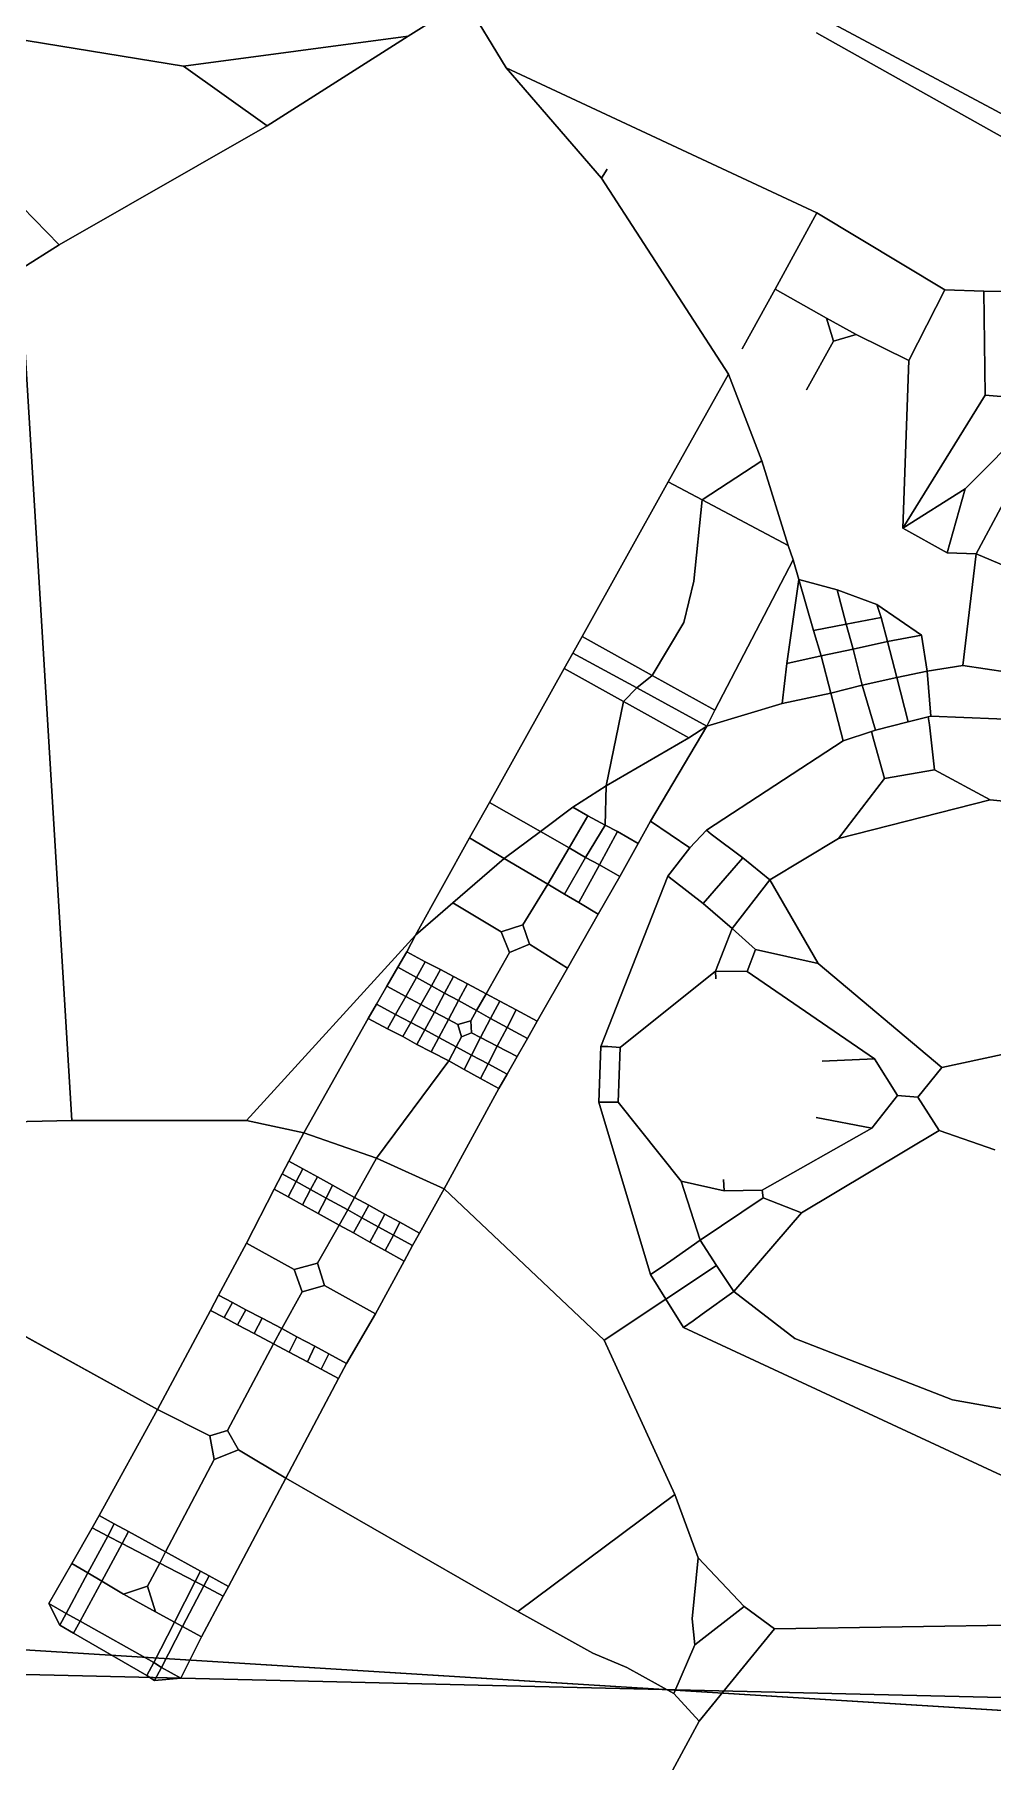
# Model space of a CAD drawing. Header units: metres. Extents: x 327752 to 330295, y 2791490 to 2794271.
# Drawn here: x 328526.1 to 328751.7, y 2791825.1 to 2792231.7 of the extents above; entities that cross this region are included whole.
import ezdxf

# ---------------------------------------------------------------- set-up
doc = ezdxf.new("R2010")
doc.units = ezdxf.units.M

msp = doc.modelspace()

# ---------------------------------------------------------------- linework, layer by layer
for p, q in [((328383.76, 2792253.29), (328561.23, 2792224.2)), ((328561.23, 2792224.2), (328383.76, 2792253.29)), ((328614.08, 2792231.27), (328627.57, 2792239.68)), ((328627.57, 2792239.68), (328614.08, 2792231.27)), ((328627.57, 2792239.68), (328637.2, 2792223.83)), ((328637.2, 2792223.83), (328627.57, 2792239.68)), ((328712.06, 2792235.37), (328817.62, 2792178.95)), ((328817.62, 2792178.95), (328712.06, 2792235.37)), ((328614.08, 2792231.27), (328561.23, 2792224.2)), ((328561.23, 2792224.2), (328614.08, 2792231.27)), ((328580.89, 2792210.19), (328614.08, 2792231.27)), ((328580.89, 2792210.19), (328614.08, 2792231.27)), ((328614.08, 2792231.27), (328580.89, 2792210.19)), ((328614.08, 2792231.27), (328580.89, 2792210.19)), ((328710.3, 2792232.1), (328813.86, 2792173.88)), ((328813.86, 2792173.88), (328710.3, 2792232.1)), ((328580.89, 2792210.19), (328561.23, 2792224.2)), ((328561.23, 2792224.2), (328580.89, 2792210.19)), ((328637.2, 2792223.83), (328659.65, 2792197.86)), ((328637.2, 2792223.83), (328710.38, 2792189.68)), ((328659.65, 2792197.86), (328637.2, 2792223.83)), ((328710.38, 2792189.68), (328637.2, 2792223.83)), ((328531.91, 2792182.14), (328503.78, 2792211.01)), ((328503.78, 2792211.01), (328531.91, 2792182.14)), ((328580.89, 2792210.19), (328531.91, 2792182.14)), ((328531.91, 2792182.14), (328580.89, 2792210.19)), ((328659.65, 2792197.86), (328660.97, 2792199.97)), ((328660.97, 2792199.97), (328659.65, 2792197.86)), ((328659.65, 2792197.86), (328689.58, 2792151.74)), ((328689.58, 2792151.74), (328659.65, 2792197.86)), ((328660.97, 2792199.97), (328660.97, 2792199.97)), ((328660.97, 2792199.97), (328660.97, 2792199.97)), ((328710.38, 2792189.68), (328700.53, 2792171.74)), ((328700.53, 2792171.74), (328710.38, 2792189.68)), ((328710.38, 2792189.68), (328740.5, 2792171.59)), ((328740.5, 2792171.59), (328710.38, 2792189.68)), ((328531.91, 2792182.14), (328522.73, 2792176.37)), ((328522.73, 2792176.37), (328531.91, 2792182.14)), ((328522.73, 2792176.37), (328534.89, 2791976.01)), ((328534.89, 2791976.01), (328522.73, 2792176.37)), ((328700.53, 2792171.74), (328692.82, 2792157.65)), ((328692.82, 2792157.65), (328700.53, 2792171.74)), ((328700.53, 2792171.74), (328712.66, 2792164.89)), ((328712.66, 2792164.89), (328700.53, 2792171.74)), ((328740.5, 2792171.59), (328732.03, 2792154.91)), ((328732.03, 2792154.91), (328740.5, 2792171.59)), ((328740.5, 2792171.59), (328749.71, 2792171.23)), ((328749.71, 2792171.23), (328740.5, 2792171.59)), ((328749.71, 2792171.23), (328755.8, 2792171.19)), ((328749.71, 2792171.23), (328750.05, 2792146.81)), ((328750.05, 2792146.81), (328749.71, 2792171.23)), ((328755.8, 2792171.19), (328749.71, 2792171.23)), ((328719.63, 2792161.02), (328712.66, 2792164.89)), ((328712.66, 2792164.89), (328714.32, 2792159.5)), ((328712.66, 2792164.89), (328719.63, 2792161.02)), ((328714.32, 2792159.5), (328712.66, 2792164.89)), ((328714.32, 2792159.5), (328707.97, 2792148.03)), ((328707.97, 2792148.03), (328714.32, 2792159.5)), ((328719.63, 2792161.02), (328714.32, 2792159.5)), ((328714.32, 2792159.5), (328719.63, 2792161.02)), ((328732.03, 2792154.91), (328719.63, 2792161.02)), ((328719.63, 2792161.02), (328732.03, 2792154.91)), ((328732.03, 2792154.91), (328730.66, 2792115.46)), ((328730.66, 2792115.46), (328732.03, 2792154.91)), ((328689.58, 2792151.74), (328675.39, 2792126.36)), ((328675.39, 2792126.36), (328689.58, 2792151.74)), ((328689.58, 2792151.74), (328697.39, 2792131.33)), ((328697.39, 2792131.33), (328689.58, 2792151.74)), ((328730.66, 2792115.46), (328750.05, 2792146.81)), ((328750.05, 2792146.81), (328730.66, 2792115.46)), ((328750.05, 2792146.81), (328759.48, 2792146.01)), ((328759.48, 2792146.01), (328750.05, 2792146.81)), ((328745.3, 2792124.69), (328763.92, 2792143.48)), ((328763.92, 2792143.48), (328745.3, 2792124.69)), ((328697.39, 2792131.33), (328683.35, 2792122.1)), ((328683.35, 2792122.1), (328697.39, 2792131.33)), ((328697.39, 2792131.33), (328703.66, 2792111.4)), ((328703.66, 2792111.4), (328697.39, 2792131.33)), ((328747.87, 2792109.38), (328759.51, 2792131.08)), ((328759.51, 2792131.08), (328747.87, 2792109.38)), ((328675.39, 2792126.36), (328655.07, 2792089.96)), ((328655.07, 2792089.96), (328675.39, 2792126.36)), ((328675.39, 2792126.36), (328683.35, 2792122.1)), ((328683.35, 2792122.1), (328675.39, 2792126.36)), ((328730.66, 2792115.46), (328745.3, 2792124.69)), ((328745.3, 2792124.69), (328730.66, 2792115.46)), ((328741.1, 2792109.63), (328745.3, 2792124.69)), ((328745.3, 2792124.69), (328741.1, 2792109.63)), ((328683.35, 2792122.1), (328681.4, 2792102.95)), ((328681.4, 2792102.95), (328683.35, 2792122.1)), ((328703.66, 2792111.4), (328683.35, 2792122.1)), ((328683.35, 2792122.1), (328703.66, 2792111.4)), ((328741.1, 2792109.63), (328730.66, 2792115.46)), ((328730.66, 2792115.46), (328741.1, 2792109.63)), ((328704.78, 2792108.03), (328703.66, 2792111.4)), ((328703.66, 2792111.4), (328704.78, 2792108.03)), ((328747.87, 2792109.38), (328741.1, 2792109.63)), ((328741.1, 2792109.63), (328747.87, 2792109.38)), ((328744.8, 2792083.12), (328747.87, 2792109.38)), ((328747.87, 2792109.38), (328744.8, 2792083.12)), ((328747.87, 2792109.38), (328844.32, 2792068.73)), ((328844.32, 2792068.73), (328747.87, 2792109.38)), ((328686.35, 2792072.6), (328704.78, 2792108.03)), ((328704.78, 2792108.03), (328686.35, 2792072.6)), ((328706.16, 2792103.35), (328704.78, 2792108.03)), ((328704.78, 2792108.03), (328706.16, 2792103.35)), ((328681.4, 2792102.95), (328679.07, 2792093.27)), ((328681.4, 2792102.95), (328679.07, 2792093.27)), ((328679.07, 2792093.27), (328681.4, 2792102.95)), ((328679.07, 2792093.27), (328681.4, 2792102.95)), ((328706.16, 2792103.35), (328703.32, 2792083.62)), ((328703.32, 2792083.62), (328706.16, 2792103.35)), ((328706.16, 2792103.35), (328709.63, 2792091.4)), ((328706.16, 2792103.35), (328715.16, 2792100.92)), ((328709.63, 2792091.4), (328706.16, 2792103.35)), ((328715.16, 2792100.92), (328706.16, 2792103.35)), ((328715.16, 2792100.92), (328717.29, 2792092.85)), ((328715.16, 2792100.92), (328724.53, 2792097.46)), ((328724.53, 2792097.46), (328715.16, 2792100.92)), ((328717.29, 2792092.85), (328715.16, 2792100.92)), ((328725.55, 2792094.43), (328724.53, 2792097.46)), ((328724.53, 2792097.46), (328725.55, 2792094.43)), ((328724.53, 2792097.46), (328735.02, 2792090.29)), ((328735.02, 2792090.29), (328724.53, 2792097.46)), ((328679.07, 2792093.27), (328671.62, 2792080.78)), ((328671.62, 2792080.78), (328679.07, 2792093.27)), ((328709.63, 2792091.4), (328717.29, 2792092.85)), ((328717.29, 2792092.85), (328709.63, 2792091.4)), ((328725.55, 2792094.43), (328717.29, 2792092.85)), ((328717.29, 2792092.85), (328725.55, 2792094.43)), ((328717.29, 2792092.85), (328718.92, 2792087)), ((328718.92, 2792087), (328717.29, 2792092.85)), ((328727.02, 2792088.75), (328725.55, 2792094.43)), ((328725.55, 2792094.43), (328727.02, 2792088.75)), ((328652.89, 2792086.05), (328655.07, 2792089.96)), ((328655.07, 2792089.96), (328652.89, 2792086.05)), ((328671.62, 2792080.78), (328655.07, 2792089.96)), ((328655.07, 2792089.96), (328671.62, 2792080.78)), ((328709.63, 2792091.4), (328711.39, 2792085.37)), ((328711.39, 2792085.37), (328709.63, 2792091.4)), ((328727.02, 2792088.75), (328718.92, 2792087)), ((328718.92, 2792087), (328727.02, 2792088.75)), ((328727.02, 2792088.75), (328735.02, 2792090.29)), ((328735.02, 2792090.29), (328727.02, 2792088.75)), ((328729.21, 2792080.29), (328727.02, 2792088.75)), ((328727.02, 2792088.75), (328729.21, 2792080.29)), ((328736.4, 2792081.8), (328735.02, 2792090.29)), ((328735.02, 2792090.29), (328736.4, 2792081.8)), ((328650.88, 2792082.45), (328652.89, 2792086.05)), ((328652.89, 2792086.05), (328650.88, 2792082.45)), ((328667.95, 2792077.84), (328652.89, 2792086.05)), ((328652.89, 2792086.05), (328667.95, 2792077.84)), ((328703.32, 2792083.62), (328711.39, 2792085.37)), ((328711.39, 2792085.37), (328703.32, 2792083.62)), ((328711.39, 2792085.37), (328718.92, 2792087)), ((328718.92, 2792087), (328711.39, 2792085.37)), ((328713.66, 2792076.63), (328711.39, 2792085.37)), ((328711.39, 2792085.37), (328713.66, 2792076.63)), ((328721.08, 2792078.48), (328718.92, 2792087)), ((328718.92, 2792087), (328721.08, 2792078.48)), ((328633.25, 2792050.9), (328650.88, 2792082.45)), ((328650.88, 2792082.45), (328633.25, 2792050.9)), ((328650.88, 2792082.45), (328664.82, 2792074.66)), ((328664.82, 2792074.66), (328650.88, 2792082.45)), ((328667.95, 2792077.84), (328671.62, 2792080.78)), ((328671.62, 2792080.78), (328667.95, 2792077.84)), ((328686.35, 2792072.6), (328671.62, 2792080.78)), ((328671.62, 2792080.78), (328686.35, 2792072.6)), ((328702.18, 2792074.14), (328703.32, 2792083.62)), ((328703.32, 2792083.62), (328702.18, 2792074.14)), ((328729.21, 2792080.29), (328721.08, 2792078.48)), ((328721.08, 2792078.48), (328729.21, 2792080.29)), ((328736.4, 2792081.8), (328729.21, 2792080.29)), ((328729.21, 2792080.29), (328736.4, 2792081.8)), ((328729.21, 2792080.29), (328731.91, 2792069.88)), ((328731.91, 2792069.88), (328729.21, 2792080.29)), ((328744.8, 2792083.12), (328736.4, 2792081.8)), ((328736.4, 2792081.8), (328744.8, 2792083.12)), ((328736.4, 2792081.8), (328737.26, 2792071.22)), ((328737.26, 2792071.22), (328736.4, 2792081.8)), ((328744.8, 2792083.12), (328793.47, 2792075.83)), ((328793.47, 2792075.83), (328744.8, 2792083.12)), ((328667.95, 2792077.84), (328664.82, 2792074.66)), ((328664.82, 2792074.66), (328667.95, 2792077.84)), ((328684.43, 2792068.87), (328667.95, 2792077.84)), ((328667.95, 2792077.84), (328684.43, 2792068.87)), ((328702.18, 2792074.14), (328713.66, 2792076.63)), ((328713.66, 2792076.63), (328702.18, 2792074.14)), ((328721.08, 2792078.48), (328713.66, 2792076.63)), ((328713.66, 2792076.63), (328721.08, 2792078.48)), ((328713.66, 2792076.63), (328716.57, 2792065.4)), ((328716.57, 2792065.4), (328713.66, 2792076.63)), ((328721.08, 2792078.48), (328724.17, 2792067.93)), ((328724.17, 2792067.93), (328721.08, 2792078.48)), ((328660.79, 2792054.77), (328664.82, 2792074.66)), ((328664.82, 2792074.66), (328660.79, 2792054.77)), ((328680.21, 2792066.06), (328664.82, 2792074.66)), ((328664.82, 2792074.66), (328680.21, 2792066.06)), ((328684.43, 2792068.87), (328702.18, 2792074.14)), ((328702.18, 2792074.14), (328684.43, 2792068.87)), ((328684.43, 2792068.87), (328686.35, 2792072.6)), ((328686.35, 2792072.6), (328684.43, 2792068.87)), ((328684.43, 2792068.87), (328671.17, 2792046.46)), ((328671.17, 2792046.46), (328684.43, 2792068.87)), ((328684.43, 2792068.87), (328680.21, 2792066.06)), ((328680.21, 2792066.06), (328684.43, 2792068.87)), ((328716.57, 2792065.4), (328723.25, 2792067.62)), ((328723.25, 2792067.62), (328716.57, 2792065.4)), ((328724.17, 2792067.93), (328723.25, 2792067.62)), ((328723.25, 2792067.62), (328724.17, 2792067.93)), ((328723.25, 2792067.62), (328723.72, 2792065.78)), ((328723.72, 2792065.78), (328723.25, 2792067.62)), ((328731.91, 2792069.88), (328724.17, 2792067.93)), ((328724.17, 2792067.93), (328731.91, 2792069.88)), ((328731.91, 2792069.88), (328736.6, 2792071.05)), ((328736.6, 2792071.05), (328731.91, 2792069.88)), ((328736.6, 2792071.05), (328737.26, 2792071.22)), ((328737.26, 2792071.22), (328736.6, 2792071.05)), ((328736.6, 2792071.05), (328736.9, 2792069.18)), ((328736.9, 2792069.18), (328736.6, 2792071.05)), ((328738.06, 2792058.52), (328736.9, 2792069.18)), ((328738.06, 2792058.52), (328736.9, 2792069.18)), ((328736.9, 2792069.18), (328738.06, 2792058.52)), ((328736.9, 2792069.18), (328738.06, 2792058.52)), ((328779.99, 2792069.39), (328737.26, 2792071.22)), ((328737.26, 2792071.22), (328779.99, 2792069.39)), ((328660.79, 2792054.77), (328680.21, 2792066.06)), ((328680.21, 2792066.06), (328660.79, 2792054.77)), ((328684.42, 2792044.34), (328716.57, 2792065.4)), ((328716.57, 2792065.4), (328684.42, 2792044.34)), ((328726.31, 2792056.49), (328723.72, 2792065.78)), ((328726.31, 2792056.49), (328723.72, 2792065.78)), ((328723.72, 2792065.78), (328726.31, 2792056.49)), ((328723.72, 2792065.78), (328726.31, 2792056.49)), ((328715.49, 2792042.37), (328726.31, 2792056.49)), ((328726.31, 2792056.49), (328715.49, 2792042.37)), ((328726.31, 2792056.49), (328738.06, 2792058.52)), ((328738.06, 2792058.52), (328726.31, 2792056.49)), ((328751.21, 2792051.52), (328738.06, 2792058.52)), ((328738.06, 2792058.52), (328751.21, 2792051.52)), ((328652.94, 2792049.74), (328660.79, 2792054.77)), ((328660.79, 2792054.77), (328652.94, 2792049.74)), ((328660.79, 2792054.77), (328660.54, 2792045.54)), ((328660.54, 2792045.54), (328660.79, 2792054.77)), ((328715.49, 2792042.37), (328751.21, 2792051.52)), ((328751.21, 2792051.52), (328715.49, 2792042.37)), ((328751.21, 2792051.52), (328770.76, 2792049.42)), ((328770.76, 2792049.42), (328751.21, 2792051.52)), ((328628.56, 2792042.52), (328633.25, 2792050.9)), ((328633.25, 2792050.9), (328628.56, 2792042.52)), ((328645.26, 2792044.06), (328633.25, 2792050.9)), ((328633.25, 2792050.9), (328645.26, 2792044.06)), ((328652.94, 2792049.74), (328645.26, 2792044.06)), ((328645.26, 2792044.06), (328652.94, 2792049.74)), ((328656.47, 2792047.73), (328652.03, 2792040.16)), ((328652.03, 2792040.16), (328656.47, 2792047.73)), ((328652.94, 2792049.74), (328656.47, 2792047.73)), ((328656.47, 2792047.73), (328652.94, 2792049.74)), ((328656.47, 2792047.73), (328660.54, 2792045.54)), ((328660.54, 2792045.54), (328656.47, 2792047.73)), ((328645.26, 2792044.06), (328636.74, 2792037.67)), ((328636.74, 2792037.67), (328645.26, 2792044.06)), ((328645.26, 2792044.06), (328652.03, 2792040.16)), ((328652.03, 2792040.16), (328645.26, 2792044.06)), ((328655.89, 2792037.93), (328660.54, 2792045.54)), ((328660.54, 2792045.54), (328655.89, 2792037.93)), ((328659.15, 2792036.18), (328663.44, 2792044)), ((328663.44, 2792044), (328659.15, 2792036.18)), ((328660.54, 2792045.54), (328663.44, 2792044)), ((328663.44, 2792044), (328660.54, 2792045.54)), ((328668.32, 2792041.24), (328663.44, 2792044)), ((328663.44, 2792044), (328668.32, 2792041.24)), ((328671.17, 2792046.46), (328668.32, 2792041.24)), ((328668.32, 2792041.24), (328671.17, 2792046.46)), ((328671.17, 2792046.46), (328680.46, 2792040.21)), ((328680.46, 2792040.21), (328671.17, 2792046.46)), ((328680.46, 2792040.21), (328684.42, 2792044.34)), ((328684.42, 2792044.34), (328680.46, 2792040.21)), ((328684.42, 2792044.34), (328685.51, 2792043.44)), ((328685.51, 2792043.44), (328684.42, 2792044.34)), ((328692.91, 2792037.8), (328685.51, 2792043.44)), ((328692.91, 2792037.8), (328685.51, 2792043.44)), ((328685.51, 2792043.44), (328692.91, 2792037.8)), ((328685.51, 2792043.44), (328692.91, 2792037.8)), ((328615.82, 2792019.6), (328628.56, 2792042.52)), ((328628.56, 2792042.52), (328615.82, 2792019.6)), ((328636.74, 2792037.67), (328628.56, 2792042.52)), ((328628.56, 2792042.52), (328636.74, 2792037.67)), ((328647.03, 2792031.62), (328652.03, 2792040.16)), ((328652.03, 2792040.16), (328647.03, 2792031.62)), ((328652.03, 2792040.16), (328655.89, 2792037.93)), ((328655.89, 2792037.93), (328652.03, 2792040.16)), ((328663.95, 2792033.45), (328668.32, 2792041.24)), ((328668.32, 2792041.24), (328663.95, 2792033.45)), ((328680.46, 2792040.21), (328675.31, 2792033.51)), ((328675.31, 2792033.51), (328680.46, 2792040.21)), ((328715.49, 2792042.37), (328699.27, 2792032.64)), ((328699.27, 2792032.64), (328715.49, 2792042.37)), ((328636.74, 2792037.67), (328624.62, 2792027.2)), ((328624.62, 2792027.2), (328636.74, 2792037.67)), ((328636.74, 2792037.67), (328647.03, 2792031.62)), ((328647.03, 2792031.62), (328636.74, 2792037.67)), ((328655.89, 2792037.93), (328650.97, 2792029.26)), ((328650.97, 2792029.26), (328655.89, 2792037.93)), ((328654.32, 2792027.34), (328659.15, 2792036.18)), ((328659.15, 2792036.18), (328654.32, 2792027.34)), ((328655.89, 2792037.93), (328659.15, 2792036.18)), ((328659.15, 2792036.18), (328655.89, 2792037.93)), ((328663.95, 2792033.45), (328659.15, 2792036.18)), ((328659.15, 2792036.18), (328663.95, 2792033.45)), ((328683.63, 2792027.05), (328692.91, 2792037.8)), ((328692.91, 2792037.8), (328683.63, 2792027.05)), ((328699.27, 2792032.64), (328692.91, 2792037.8)), ((328692.91, 2792037.8), (328699.27, 2792032.64)), ((328647.03, 2792031.62), (328641.14, 2792022.09)), ((328641.14, 2792022.09), (328647.03, 2792031.62)), ((328647.03, 2792031.62), (328650.97, 2792029.26)), ((328650.97, 2792029.26), (328647.03, 2792031.62)), ((328658.9, 2792024.57), (328663.95, 2792033.45)), ((328663.95, 2792033.45), (328658.9, 2792024.57)), ((328675.31, 2792033.51), (328659.49, 2791993.42)), ((328659.49, 2791993.42), (328675.31, 2792033.51)), ((328675.31, 2792033.51), (328676.6, 2792032.53)), ((328676.6, 2792032.53), (328675.31, 2792033.51)), ((328683.63, 2792027.05), (328676.6, 2792032.53)), ((328683.63, 2792027.05), (328676.6, 2792032.53)), ((328676.6, 2792032.53), (328683.63, 2792027.05)), ((328676.6, 2792032.53), (328683.63, 2792027.05)), ((328699.27, 2792032.64), (328690.44, 2792021.16)), ((328690.44, 2792021.16), (328699.27, 2792032.64)), ((328699.27, 2792032.64), (328710.72, 2792012.97)), ((328710.72, 2792012.97), (328699.27, 2792032.64)), ((328615.82, 2792019.6), (328624.62, 2792027.2)), ((328624.62, 2792027.2), (328615.82, 2792019.6)), ((328636, 2792020.44), (328624.62, 2792027.2)), ((328624.62, 2792027.2), (328636, 2792020.44)), ((328654.32, 2792027.34), (328650.97, 2792029.26)), ((328650.97, 2792029.26), (328654.32, 2792027.34)), ((328658.9, 2792024.57), (328654.32, 2792027.34)), ((328654.32, 2792027.34), (328658.9, 2792024.57)), ((328690.44, 2792021.16), (328683.63, 2792027.05)), ((328683.63, 2792027.05), (328690.44, 2792021.16)), ((328651.65, 2792011.84), (328658.9, 2792024.57)), ((328658.9, 2792024.57), (328651.65, 2792011.84)), ((328576.03, 2791975.99), (328615.82, 2792019.6)), ((328615.82, 2792019.6), (328576.03, 2791975.99)), ((328615.82, 2792019.6), (328613.81, 2792015.67)), ((328613.81, 2792015.67), (328615.82, 2792019.6)), ((328636, 2792020.44), (328641.14, 2792022.09)), ((328641.14, 2792022.09), (328636, 2792020.44)), ((328637.98, 2792015.51), (328636, 2792020.44)), ((328636, 2792020.44), (328637.98, 2792015.51)), ((328642.72, 2792017.48), (328641.14, 2792022.09)), ((328641.14, 2792022.09), (328642.72, 2792017.48)), ((328690.44, 2792021.16), (328686.52, 2792011.17)), ((328686.52, 2792011.17), (328690.44, 2792021.16)), ((328690.44, 2792021.16), (328695.95, 2792016.23)), ((328695.95, 2792016.23), (328690.44, 2792021.16)), ((328613.81, 2792015.67), (328611.67, 2792012.08)), ((328611.67, 2792012.08), (328613.81, 2792015.67)), ((328613.81, 2792015.67), (328618.12, 2792013.37)), ((328618.12, 2792013.37), (328613.81, 2792015.67)), ((328632.48, 2792005.82), (328637.98, 2792015.51)), ((328637.98, 2792015.51), (328632.48, 2792005.82)), ((328637.98, 2792015.51), (328642.72, 2792017.48)), ((328642.72, 2792017.48), (328637.98, 2792015.51)), ((328651.65, 2792011.84), (328642.72, 2792017.48)), ((328642.72, 2792017.48), (328651.65, 2792011.84)), ((328695.95, 2792016.23), (328693.96, 2792011.11)), ((328693.96, 2792011.11), (328695.95, 2792016.23)), ((328695.95, 2792016.23), (328710.72, 2792012.97)), ((328710.72, 2792012.97), (328695.95, 2792016.23)), ((328611.67, 2792012.08), (328609.09, 2792007.63)), ((328609.09, 2792007.63), (328611.67, 2792012.08)), ((328611.67, 2792012.08), (328616.04, 2792009.66)), ((328616.04, 2792009.66), (328611.67, 2792012.08)), ((328618.12, 2792013.37), (328616.04, 2792009.66)), ((328616.04, 2792009.66), (328618.12, 2792013.37)), ((328618.12, 2792013.37), (328621.73, 2792011.51)), ((328621.73, 2792011.51), (328618.12, 2792013.37)), ((328619.59, 2792007.71), (328621.73, 2792011.51)), ((328621.73, 2792011.51), (328619.59, 2792007.71)), ((328624.79, 2792009.9), (328621.73, 2792011.51)), ((328621.73, 2792011.51), (328624.79, 2792009.9)), ((328644.52, 2791999.34), (328651.65, 2792011.84)), ((328651.65, 2792011.84), (328644.52, 2791999.34)), ((328686.52, 2792011.17), (328664.08, 2791993.2)), ((328664.08, 2791993.2), (328686.52, 2792011.17)), ((328686.52, 2792011.17), (328686.59, 2792009.35)), ((328686.52, 2792011.17), (328693.96, 2792011.11)), ((328693.96, 2792011.11), (328686.52, 2792011.17)), ((328686.59, 2792009.35), (328686.52, 2792011.17)), ((328723.95, 2791990.53), (328693.96, 2792011.11)), ((328693.96, 2792011.11), (328723.95, 2791990.53)), ((328710.72, 2792012.97), (328739.85, 2791988.43)), ((328739.85, 2791988.43), (328710.72, 2792012.97)), ((328606.64, 2792003.4), (328609.09, 2792007.63)), ((328609.09, 2792007.63), (328606.64, 2792003.4)), ((328609.09, 2792007.63), (328613.55, 2792005.21)), ((328613.55, 2792005.21), (328609.09, 2792007.63)), ((328613.55, 2792005.21), (328616.04, 2792009.66)), ((328616.04, 2792009.66), (328613.55, 2792005.21)), ((328616.04, 2792009.66), (328619.59, 2792007.71)), ((328619.59, 2792007.71), (328616.04, 2792009.66)), ((328619.59, 2792007.71), (328617.1, 2792003.27)), ((328617.1, 2792003.27), (328619.59, 2792007.71)), ((328622.68, 2792006), (328619.59, 2792007.71)), ((328619.59, 2792007.71), (328622.68, 2792006)), ((328622.68, 2792006), (328624.79, 2792009.9)), ((328624.79, 2792009.9), (328622.68, 2792006)), ((328628.06, 2792008.18), (328624.79, 2792009.9)), ((328624.79, 2792009.9), (328628.06, 2792008.18)), ((328628.06, 2792008.18), (328625.96, 2792004.21)), ((328625.96, 2792004.21), (328628.06, 2792008.18)), ((328632.48, 2792005.82), (328628.06, 2792008.18)), ((328628.06, 2792008.18), (328632.48, 2792005.82)), ((328604.68, 2792000.02), (328606.64, 2792003.4)), ((328606.64, 2792003.4), (328604.68, 2792000.02)), ((328606.64, 2792003.4), (328611.16, 2792000.97)), ((328611.16, 2792000.97), (328606.64, 2792003.4)), ((328613.55, 2792005.21), (328611.16, 2792000.97)), ((328611.16, 2792000.97), (328613.55, 2792005.21)), ((328613.55, 2792005.21), (328617.1, 2792003.27)), ((328617.1, 2792003.27), (328613.55, 2792005.21)), ((328614.74, 2791999.06), (328617.1, 2792003.27)), ((328617.1, 2792003.27), (328614.74, 2791999.06)), ((328620.28, 2792001.53), (328617.1, 2792003.27)), ((328617.1, 2792003.27), (328620.28, 2792001.53)), ((328620.28, 2792001.53), (328622.68, 2792006)), ((328622.68, 2792006), (328620.28, 2792001.53)), ((328625.96, 2792004.21), (328622.68, 2792006)), ((328622.68, 2792006), (328625.96, 2792004.21)), ((328623.59, 2791999.74), (328625.96, 2792004.21)), ((328625.96, 2792004.21), (328623.59, 2791999.74)), ((328630.22, 2792001.85), (328625.96, 2792004.21)), ((328625.96, 2792004.21), (328630.22, 2792001.85)), ((328632.48, 2792005.82), (328630.22, 2792001.85)), ((328630.22, 2792001.85), (328632.48, 2792005.82)), ((328632.48, 2792005.82), (328635.68, 2792004.12)), ((328635.68, 2792004.12), (328632.48, 2792005.82)), ((328635.68, 2792004.12), (328633.54, 2792000.02)), ((328633.54, 2792000.02), (328635.68, 2792004.12)), ((328635.68, 2792004.12), (328639.57, 2792002.02)), ((328639.57, 2792002.02), (328635.68, 2792004.12)), ((328589.52, 2791973.05), (328604.68, 2792000.02)), ((328604.68, 2792000.02), (328589.52, 2791973.05)), ((328604.68, 2792000.02), (328609.25, 2791997.55)), ((328609.25, 2791997.55), (328604.68, 2792000.02)), ((328609.25, 2791997.55), (328611.16, 2792000.97)), ((328611.16, 2792000.97), (328609.25, 2791997.55)), ((328611.16, 2792000.97), (328614.74, 2791999.06)), ((328614.74, 2791999.06), (328611.16, 2792000.97)), ((328614.74, 2791999.06), (328612.86, 2791995.73)), ((328612.86, 2791995.73), (328614.74, 2791999.06)), ((328618.01, 2791997.32), (328614.74, 2791999.06)), ((328614.74, 2791999.06), (328618.01, 2791997.32)), ((328618.01, 2791997.32), (328620.28, 2792001.53)), ((328620.28, 2792001.53), (328618.01, 2791997.32)), ((328623.59, 2791999.74), (328620.28, 2792001.53)), ((328620.28, 2792001.53), (328623.59, 2791999.74)), ((328623.59, 2791999.74), (328621.36, 2791995.52)), ((328621.36, 2791995.52), (328623.59, 2791999.74)), ((328625.78, 2791998.59), (328623.59, 2791999.74)), ((328623.59, 2791999.74), (328625.78, 2791998.59)), ((328625.78, 2791998.59), (328628.88, 2791999.49)), ((328628.88, 2791999.49), (328625.78, 2791998.59)), ((328625.78, 2791998.59), (328626.69, 2791995.72)), ((328626.69, 2791995.72), (328625.78, 2791998.59)), ((328630.22, 2792001.85), (328628.88, 2791999.49)), ((328628.88, 2791999.49), (328630.22, 2792001.85)), ((328628.88, 2791999.49), (328629.07, 2791996.6)), ((328629.07, 2791996.6), (328628.88, 2791999.49)), ((328630.22, 2792001.85), (328633.54, 2792000.02)), ((328633.54, 2792000.02), (328630.22, 2792001.85)), ((328631.18, 2791995.5), (328633.54, 2792000.02)), ((328633.54, 2792000.02), (328631.18, 2791995.5)), ((328633.54, 2792000.02), (328637.41, 2791997.89)), ((328637.41, 2791997.89), (328633.54, 2792000.02)), ((328639.57, 2792002.02), (328637.41, 2791997.89)), ((328637.41, 2791997.89), (328639.57, 2792002.02)), ((328644.52, 2791999.34), (328639.57, 2792002.02)), ((328639.57, 2792002.02), (328644.52, 2791999.34)), ((328644.52, 2791999.34), (328642.19, 2791995.26)), ((328642.19, 2791995.26), (328644.52, 2791999.34)), ((328609.25, 2791997.55), (328612.86, 2791995.73)), ((328612.86, 2791995.73), (328609.25, 2791997.55)), ((328616.18, 2791993.92), (328612.86, 2791995.73)), ((328612.86, 2791995.73), (328616.18, 2791993.92)), ((328618.01, 2791997.32), (328616.18, 2791993.92)), ((328616.18, 2791993.92), (328618.01, 2791997.32)), ((328621.36, 2791995.52), (328618.01, 2791997.32)), ((328618.01, 2791997.32), (328621.36, 2791995.52)), ((328619.57, 2791992.13), (328621.36, 2791995.52)), ((328621.36, 2791995.52), (328619.57, 2791992.13)), ((328625.43, 2791993.35), (328621.36, 2791995.52)), ((328621.36, 2791995.52), (328625.43, 2791993.35)), ((328625.43, 2791993.35), (328626.69, 2791995.72)), ((328626.69, 2791995.72), (328625.43, 2791993.35)), ((328626.69, 2791995.72), (328629.07, 2791996.6)), ((328629.07, 2791996.6), (328626.69, 2791995.72)), ((328631.18, 2791995.5), (328629.04, 2791991.41)), ((328629.04, 2791991.41), (328631.18, 2791995.5)), ((328629.07, 2791996.6), (328631.18, 2791995.5)), ((328631.18, 2791995.5), (328629.07, 2791996.6)), ((328631.18, 2791995.5), (328635.1, 2791993.46)), ((328635.1, 2791993.46), (328631.18, 2791995.5)), ((328635.1, 2791993.46), (328637.41, 2791997.89)), ((328637.41, 2791997.89), (328635.1, 2791993.46)), ((328642.19, 2791995.26), (328637.41, 2791997.89)), ((328637.41, 2791997.89), (328642.19, 2791995.26)), ((328642.19, 2791995.26), (328639.77, 2791991.03)), ((328639.77, 2791991.03), (328642.19, 2791995.26)), ((328619.57, 2791992.13), (328616.18, 2791993.92)), ((328616.18, 2791993.92), (328619.57, 2791992.13)), ((328623.66, 2791990.01), (328619.57, 2791992.13)), ((328619.57, 2791992.13), (328623.66, 2791990.01)), ((328623.66, 2791990.01), (328625.43, 2791993.35)), ((328625.43, 2791993.35), (328623.66, 2791990.01)), ((328625.43, 2791993.35), (328629.04, 2791991.41)), ((328629.04, 2791991.41), (328625.43, 2791993.35)), ((328627.27, 2791988.03), (328629.04, 2791991.41)), ((328629.04, 2791991.41), (328627.27, 2791988.03)), ((328629.04, 2791991.41), (328632.94, 2791989.32)), ((328632.94, 2791989.32), (328629.04, 2791991.41)), ((328635.1, 2791993.46), (328632.94, 2791989.32)), ((328632.94, 2791989.32), (328635.1, 2791993.46)), ((328639.77, 2791991.03), (328635.1, 2791993.46)), ((328635.1, 2791993.46), (328639.77, 2791991.03)), ((328637.43, 2791986.92), (328639.77, 2791991.03)), ((328639.77, 2791991.03), (328637.43, 2791986.92)), ((328659.02, 2791980.32), (328659.49, 2791993.42)), ((328659.49, 2791993.42), (328659.02, 2791980.32)), ((328659.49, 2791993.42), (328661.11, 2791993.39)), ((328661.11, 2791993.39), (328659.49, 2791993.42)), ((328661.11, 2791993.39), (328664.08, 2791993.2)), ((328661.11, 2791993.39), (328664.08, 2791993.2)), ((328664.08, 2791993.2), (328661.11, 2791993.39)), ((328664.08, 2791993.2), (328661.11, 2791993.39)), ((328663.6, 2791980.34), (328664.08, 2791993.2)), ((328664.08, 2791993.2), (328663.6, 2791980.34)), ((328711.64, 2791989.92), (328723.95, 2791990.53)), ((328723.95, 2791990.53), (328711.64, 2791989.92)), ((328729.37, 2791981.84), (328723.95, 2791990.53)), ((328723.95, 2791990.53), (328729.37, 2791981.84)), ((328739.85, 2791988.43), (328754.05, 2791991.53)), ((328754.05, 2791991.53), (328739.85, 2791988.43)), ((328606.68, 2791967.15), (328623.66, 2791990.01)), ((328623.66, 2791990.01), (328606.68, 2791967.15)), ((328623.66, 2791990.01), (328627.27, 2791988.03)), ((328627.27, 2791988.03), (328623.66, 2791990.01)), ((328627.27, 2791988.03), (328631.17, 2791985.91)), ((328631.17, 2791985.91), (328627.27, 2791988.03)), ((328631.17, 2791985.91), (328632.94, 2791989.32)), ((328632.94, 2791989.32), (328631.17, 2791985.91)), ((328637.43, 2791986.92), (328632.94, 2791989.32)), ((328632.94, 2791989.32), (328637.43, 2791986.92)), ((328635.5, 2791983.56), (328637.43, 2791986.92)), ((328637.43, 2791986.92), (328635.5, 2791983.56)), ((328739.85, 2791988.43), (328734.13, 2791981.52)), ((328734.13, 2791981.52), (328739.85, 2791988.43)), ((328622.58, 2791959.87), (328635.5, 2791983.56)), ((328635.5, 2791983.56), (328622.58, 2791959.87)), ((328635.5, 2791983.56), (328631.17, 2791985.91)), ((328631.17, 2791985.91), (328635.5, 2791983.56)), ((328671.2, 2791939.75), (328659.02, 2791980.32)), ((328659.02, 2791980.32), (328660.82, 2791980.31)), ((328659.02, 2791980.32), (328671.2, 2791939.75)), ((328660.82, 2791980.31), (328659.02, 2791980.32)), ((328663.6, 2791980.34), (328660.82, 2791980.31)), ((328663.6, 2791980.34), (328660.82, 2791980.31)), ((328660.82, 2791980.31), (328663.6, 2791980.34)), ((328660.82, 2791980.31), (328663.6, 2791980.34)), ((328678.42, 2791961.72), (328663.6, 2791980.34)), ((328663.6, 2791980.34), (328678.42, 2791961.72)), ((328729.37, 2791981.84), (328723.32, 2791974.19)), ((328723.32, 2791974.19), (328729.37, 2791981.84)), ((328734.13, 2791981.52), (328729.37, 2791981.84)), ((328729.37, 2791981.84), (328734.13, 2791981.52)), ((328739.19, 2791973.6), (328734.13, 2791981.52)), ((328734.13, 2791981.52), (328739.19, 2791973.6)), ((328501.95, 2791975.22), (328534.89, 2791976.01)), ((328534.89, 2791976.01), (328501.95, 2791975.22)), ((328576.03, 2791975.99), (328534.89, 2791976.01)), ((328534.89, 2791976.01), (328576.03, 2791975.99)), ((328576.03, 2791975.99), (328589.52, 2791973.05)), ((328589.52, 2791973.05), (328576.03, 2791975.99)), ((328697.53, 2791959.61), (328723.32, 2791974.19)), ((328723.32, 2791974.19), (328697.53, 2791959.61)), ((328710.2, 2791976.73), (328723.32, 2791974.19)), ((328723.32, 2791974.19), (328710.2, 2791976.73)), ((328589.52, 2791973.05), (328586, 2791966.4)), ((328586, 2791966.4), (328589.52, 2791973.05)), ((328589.52, 2791973.05), (328606.68, 2791967.15)), ((328606.68, 2791967.15), (328589.52, 2791973.05)), ((328706.73, 2791954.27), (328739.19, 2791973.6)), ((328739.19, 2791973.6), (328706.73, 2791954.27)), ((328739.19, 2791973.6), (328752.29, 2791969.05)), ((328752.29, 2791969.05), (328739.19, 2791973.6)), ((328586, 2791966.4), (328584.44, 2791963.4)), ((328584.44, 2791963.4), (328586, 2791966.4)), ((328586, 2791966.4), (328589.32, 2791964.58)), ((328589.32, 2791964.58), (328586, 2791966.4)), ((328606.68, 2791967.15), (328601.51, 2791957.89)), ((328601.51, 2791957.89), (328606.68, 2791967.15)), ((328606.68, 2791967.15), (328622.58, 2791959.87)), ((328622.58, 2791959.87), (328606.68, 2791967.15)), ((328584.44, 2791963.4), (328582.58, 2791959.82)), ((328582.58, 2791959.82), (328584.44, 2791963.4)), ((328584.44, 2791963.4), (328587.72, 2791961.6)), ((328587.72, 2791961.6), (328584.44, 2791963.4)), ((328587.72, 2791961.6), (328589.32, 2791964.58)), ((328589.32, 2791964.58), (328587.72, 2791961.6)), ((328589.32, 2791964.58), (328592.74, 2791962.7)), ((328592.74, 2791962.7), (328589.32, 2791964.58)), ((328591.14, 2791959.71), (328592.74, 2791962.7)), ((328592.74, 2791962.7), (328591.14, 2791959.71)), ((328596.3, 2791960.75), (328592.74, 2791962.7)), ((328592.74, 2791962.7), (328596.3, 2791960.75)), ((328688.54, 2791959.4), (328688.41, 2791962.13)), ((328688.41, 2791962.13), (328688.54, 2791959.4)), ((328576.05, 2791947.1), (328582.58, 2791959.82)), ((328582.58, 2791959.82), (328576.05, 2791947.1)), ((328582.58, 2791959.82), (328585.81, 2791958.03)), ((328585.81, 2791958.03), (328582.58, 2791959.82)), ((328587.72, 2791961.6), (328585.81, 2791958.03)), ((328585.81, 2791958.03), (328587.72, 2791961.6)), ((328585.81, 2791958.03), (328589.24, 2791956.15)), ((328589.24, 2791956.15), (328585.81, 2791958.03)), ((328587.72, 2791961.6), (328591.14, 2791959.71)), ((328591.14, 2791959.71), (328587.72, 2791961.6)), ((328589.24, 2791956.15), (328591.14, 2791959.71)), ((328591.14, 2791959.71), (328589.24, 2791956.15)), ((328594.77, 2791957.73), (328591.14, 2791959.71)), ((328591.14, 2791959.71), (328594.77, 2791957.73)), ((328594.77, 2791957.73), (328596.3, 2791960.75)), ((328596.3, 2791960.75), (328594.77, 2791957.73)), ((328601.51, 2791957.89), (328596.3, 2791960.75)), ((328596.3, 2791960.75), (328601.51, 2791957.89)), ((328599.89, 2791954.92), (328601.51, 2791957.89)), ((328601.51, 2791957.89), (328599.89, 2791954.92)), ((328601.51, 2791957.89), (328604.84, 2791956.06)), ((328604.84, 2791956.06), (328601.51, 2791957.89)), ((328622.58, 2791959.87), (328616.82, 2791949.47)), ((328616.82, 2791949.47), (328622.58, 2791959.87)), ((328660.25, 2791924.28), (328622.58, 2791959.87)), ((328622.58, 2791959.87), (328660.25, 2791924.28)), ((328682.86, 2791947.79), (328678.42, 2791961.72)), ((328678.42, 2791961.72), (328682.86, 2791947.79)), ((328678.42, 2791961.72), (328688.54, 2791959.4)), ((328688.54, 2791959.4), (328678.42, 2791961.72)), ((328697.53, 2791959.61), (328688.54, 2791959.4)), ((328688.54, 2791959.4), (328697.53, 2791959.61)), ((328697.72, 2791957.8), (328697.53, 2791959.61)), ((328697.53, 2791959.61), (328697.72, 2791957.8)), ((328592.93, 2791954.1), (328589.24, 2791956.15)), ((328589.24, 2791956.15), (328592.93, 2791954.1)), ((328594.77, 2791957.73), (328592.93, 2791954.1)), ((328592.93, 2791954.1), (328594.77, 2791957.73)), ((328597.87, 2791951.37), (328592.93, 2791954.1)), ((328592.93, 2791954.1), (328597.87, 2791951.37)), ((328599.89, 2791954.92), (328594.77, 2791957.73)), ((328594.77, 2791957.73), (328599.89, 2791954.92)), ((328599.89, 2791954.92), (328597.87, 2791951.37)), ((328597.87, 2791951.37), (328599.89, 2791954.92)), ((328599.89, 2791954.92), (328603.21, 2791953.09)), ((328603.21, 2791953.09), (328599.89, 2791954.92)), ((328603.21, 2791953.09), (328604.84, 2791956.06)), ((328604.84, 2791956.06), (328603.21, 2791953.09)), ((328604.84, 2791956.06), (328608.64, 2791953.97)), ((328608.64, 2791953.97), (328604.84, 2791956.06)), ((328608.64, 2791953.97), (328607.05, 2791950.97)), ((328607.05, 2791950.97), (328608.64, 2791953.97)), ((328612.18, 2791952.03), (328608.64, 2791953.97)), ((328608.64, 2791953.97), (328612.18, 2791952.03)), ((328682.86, 2791947.79), (328697.72, 2791957.8)), ((328697.72, 2791957.8), (328682.86, 2791947.79)), ((328690.82, 2791935.73), (328706.73, 2791954.27)), ((328706.73, 2791954.27), (328690.82, 2791935.73)), ((328706.73, 2791954.27), (328697.72, 2791957.8)), ((328697.72, 2791957.8), (328706.73, 2791954.27)), ((328597.87, 2791951.37), (328592.77, 2791942.41)), ((328592.77, 2791942.41), (328597.87, 2791951.37)), ((328597.87, 2791951.37), (328601.24, 2791949.51)), ((328601.24, 2791949.51), (328597.87, 2791951.37)), ((328603.21, 2791953.09), (328601.24, 2791949.51)), ((328601.24, 2791949.51), (328603.21, 2791953.09)), ((328603.21, 2791953.09), (328607.05, 2791950.97)), ((328607.05, 2791950.97), (328603.21, 2791953.09)), ((328607.05, 2791950.97), (328605.12, 2791947.35)), ((328605.12, 2791947.35), (328607.05, 2791950.97)), ((328610.62, 2791949.02), (328607.05, 2791950.97)), ((328607.05, 2791950.97), (328610.62, 2791949.02)), ((328610.62, 2791949.02), (328612.18, 2791952.03)), ((328612.18, 2791952.03), (328610.62, 2791949.02)), ((328616.82, 2791949.47), (328612.18, 2791952.03)), ((328612.18, 2791952.03), (328616.82, 2791949.47)), ((328569.43, 2791934.89), (328576.05, 2791947.1)), ((328576.05, 2791947.1), (328569.43, 2791934.89)), ((328576.05, 2791947.1), (328587.24, 2791940.9)), ((328587.24, 2791940.9), (328576.05, 2791947.1)), ((328601.24, 2791949.51), (328605.12, 2791947.35)), ((328605.12, 2791947.35), (328601.24, 2791949.51)), ((328608.72, 2791945.37), (328605.12, 2791947.35)), ((328605.12, 2791947.35), (328608.72, 2791945.37)), ((328610.62, 2791949.02), (328608.72, 2791945.37)), ((328608.72, 2791945.37), (328610.62, 2791949.02)), ((328615.17, 2791946.52), (328610.62, 2791949.02)), ((328610.62, 2791949.02), (328615.17, 2791946.52)), ((328613.19, 2791942.9), (328615.17, 2791946.52)), ((328615.17, 2791946.52), (328613.19, 2791942.9)), ((328616.82, 2791949.47), (328615.17, 2791946.52)), ((328615.17, 2791946.52), (328616.82, 2791949.47)), ((328675.95, 2791942.91), (328682.86, 2791947.79)), ((328682.86, 2791947.79), (328675.95, 2791942.91)), ((328686.77, 2791941.86), (328682.86, 2791947.79)), ((328682.86, 2791947.79), (328686.77, 2791941.86)), ((328592.77, 2791942.41), (328587.24, 2791940.9)), ((328587.24, 2791940.9), (328592.77, 2791942.41)), ((328594.38, 2791937.13), (328592.77, 2791942.41)), ((328592.77, 2791942.41), (328594.38, 2791937.13)), ((328606.39, 2791930.47), (328613.19, 2791942.9)), ((328613.19, 2791942.9), (328606.39, 2791930.47)), ((328613.19, 2791942.9), (328608.72, 2791945.37)), ((328608.72, 2791945.37), (328613.19, 2791942.9)), ((328673.71, 2791941.39), (328675.95, 2791942.91)), ((328673.71, 2791941.39), (328675.95, 2791942.91)), ((328675.95, 2791942.91), (328673.71, 2791941.39)), ((328675.95, 2791942.91), (328673.71, 2791941.39)), ((328674.81, 2791933.93), (328686.77, 2791941.86)), ((328686.77, 2791941.86), (328674.81, 2791933.93)), ((328686.77, 2791941.86), (328690.82, 2791935.73)), ((328690.82, 2791935.73), (328686.77, 2791941.86)), ((328555.06, 2791907.96), (328496.46, 2791940.21)), ((328496.46, 2791940.21), (328555.06, 2791907.96)), ((328589.17, 2791935.63), (328587.24, 2791940.9)), ((328587.24, 2791940.9), (328589.17, 2791935.63)), ((328673.71, 2791941.39), (328671.2, 2791939.75)), ((328671.2, 2791939.75), (328673.71, 2791941.39)), ((328671.2, 2791939.75), (328674.81, 2791933.93)), ((328674.81, 2791933.93), (328671.2, 2791939.75)), ((328567.56, 2791931.29), (328569.43, 2791934.89)), ((328569.43, 2791934.89), (328567.56, 2791931.29)), ((328569.43, 2791934.89), (328572.76, 2791933.12)), ((328572.76, 2791933.12), (328569.43, 2791934.89)), ((328584.32, 2791926.98), (328589.17, 2791935.63)), ((328589.17, 2791935.63), (328584.32, 2791926.98)), ((328589.17, 2791935.63), (328594.38, 2791937.13)), ((328594.38, 2791937.13), (328589.17, 2791935.63)), ((328606.39, 2791930.47), (328594.38, 2791937.13)), ((328594.38, 2791937.13), (328606.39, 2791930.47)), ((328660.25, 2791924.28), (328674.81, 2791933.93)), ((328674.81, 2791933.93), (328660.25, 2791924.28)), ((328678.95, 2791927.26), (328674.81, 2791933.93)), ((328674.81, 2791933.93), (328678.95, 2791927.26)), ((328683.36, 2791930.39), (328690.82, 2791935.73)), ((328690.82, 2791935.73), (328683.36, 2791930.39)), ((328690.82, 2791935.73), (328705.16, 2791924.68)), ((328705.16, 2791924.68), (328690.82, 2791935.73)), ((328555.06, 2791907.96), (328567.56, 2791931.29)), ((328567.56, 2791931.29), (328555.06, 2791907.96)), ((328567.56, 2791931.29), (328570.75, 2791929.6)), ((328570.75, 2791929.6), (328567.56, 2791931.29)), ((328572.76, 2791933.12), (328570.75, 2791929.6)), ((328570.75, 2791929.6), (328572.76, 2791933.12)), ((328570.75, 2791929.6), (328573.94, 2791927.89)), ((328573.94, 2791927.89), (328570.75, 2791929.6)), ((328572.76, 2791933.12), (328575.91, 2791931.43)), ((328575.91, 2791931.43), (328572.76, 2791933.12)), ((328575.91, 2791931.43), (328573.94, 2791927.89)), ((328573.94, 2791927.89), (328575.91, 2791931.43)), ((328579.71, 2791929.42), (328575.91, 2791931.43)), ((328575.91, 2791931.43), (328579.71, 2791929.42)), ((328579.71, 2791929.42), (328577.84, 2791925.82)), ((328577.84, 2791925.82), (328579.71, 2791929.42)), ((328584.32, 2791926.98), (328579.71, 2791929.42)), ((328579.71, 2791929.42), (328584.32, 2791926.98)), ((328599.6, 2791918.78), (328606.39, 2791930.47)), ((328606.39, 2791930.47), (328599.6, 2791918.78)), ((328681.22, 2791928.84), (328683.36, 2791930.39)), ((328681.22, 2791928.84), (328683.36, 2791930.39)), ((328683.36, 2791930.39), (328681.22, 2791928.84)), ((328683.36, 2791930.39), (328681.22, 2791928.84)), ((328577.84, 2791925.82), (328573.94, 2791927.89)), ((328573.94, 2791927.89), (328577.84, 2791925.82)), ((328582.42, 2791923.41), (328577.84, 2791925.82)), ((328577.84, 2791925.82), (328582.42, 2791923.41)), ((328584.32, 2791926.98), (328582.42, 2791923.41)), ((328582.42, 2791923.41), (328584.32, 2791926.98)), ((328584.32, 2791926.98), (328587.91, 2791925.05)), ((328587.91, 2791925.05), (328584.32, 2791926.98)), ((328681.22, 2791928.84), (328678.95, 2791927.26)), ((328678.95, 2791927.26), (328681.22, 2791928.84)), ((328678.95, 2791927.26), (328765.44, 2791887.04)), ((328765.44, 2791887.04), (328678.95, 2791927.26)), ((328582.42, 2791923.41), (328571.57, 2791903.01)), ((328571.57, 2791903.01), (328582.42, 2791923.41)), ((328582.42, 2791923.41), (328586.12, 2791921.41)), ((328586.12, 2791921.41), (328582.42, 2791923.41)), ((328587.91, 2791925.05), (328586.12, 2791921.41)), ((328586.12, 2791921.41), (328587.91, 2791925.05)), ((328586.12, 2791921.41), (328590.37, 2791919.17)), ((328590.37, 2791919.17), (328586.12, 2791921.41)), ((328587.91, 2791925.05), (328592.1, 2791922.82)), ((328592.1, 2791922.82), (328587.91, 2791925.05)), ((328592.1, 2791922.82), (328590.37, 2791919.17)), ((328590.37, 2791919.17), (328592.1, 2791922.82)), ((328595.45, 2791921.03), (328592.1, 2791922.82)), ((328592.1, 2791922.82), (328595.45, 2791921.03)), ((328660.25, 2791924.28), (328676.95, 2791887.96)), ((328676.95, 2791887.96), (328660.25, 2791924.28)), ((328705.16, 2791924.68), (328742.36, 2791910.23)), ((328705.16, 2791924.68), (328742.36, 2791910.23)), ((328742.36, 2791910.23), (328705.16, 2791924.68)), ((328742.36, 2791910.23), (328705.16, 2791924.68)), ((328593.66, 2791917.41), (328590.37, 2791919.17)), ((328590.37, 2791919.17), (328593.66, 2791917.41)), ((328595.45, 2791921.03), (328593.66, 2791917.41)), ((328593.66, 2791917.41), (328595.45, 2791921.03)), ((328597.72, 2791915.23), (328593.66, 2791917.41)), ((328593.66, 2791917.41), (328597.72, 2791915.23)), ((328599.6, 2791918.78), (328595.45, 2791921.03)), ((328595.45, 2791921.03), (328599.6, 2791918.78)), ((328597.72, 2791915.23), (328599.6, 2791918.78)), ((328599.6, 2791918.78), (328597.72, 2791915.23)), ((328585.29, 2791891.75), (328597.72, 2791915.23)), ((328597.72, 2791915.23), (328585.29, 2791891.75)), ((328742.36, 2791910.23), (328759.51, 2791907.18)), ((328759.51, 2791907.18), (328742.36, 2791910.23)), ((328555.06, 2791907.96), (328541.32, 2791882.97)), ((328541.32, 2791882.97), (328555.06, 2791907.96)), ((328555.06, 2791907.96), (328567.43, 2791901.71)), ((328567.43, 2791901.71), (328555.06, 2791907.96)), ((328567.43, 2791901.71), (328571.57, 2791903.01)), ((328571.57, 2791903.01), (328567.43, 2791901.71)), ((328567.43, 2791901.71), (328568.41, 2791896.13)), ((328568.41, 2791896.13), (328567.43, 2791901.71)), ((328574.11, 2791898.48), (328571.57, 2791903.01)), ((328571.57, 2791903.01), (328574.11, 2791898.48)), ((328574.11, 2791898.48), (328568.41, 2791896.13)), ((328568.41, 2791896.13), (328574.11, 2791898.48)), ((328585.29, 2791891.75), (328574.11, 2791898.48)), ((328574.11, 2791898.48), (328585.29, 2791891.75)), ((328568.41, 2791896.13), (328556.97, 2791874.41)), ((328556.97, 2791874.41), (328568.41, 2791896.13)), ((328585.29, 2791891.75), (328571.76, 2791866.29)), ((328571.76, 2791866.29), (328585.29, 2791891.75)), ((328639.92, 2791860.38), (328585.29, 2791891.75)), ((328585.29, 2791891.75), (328639.92, 2791860.38)), ((328639.92, 2791860.38), (328676.95, 2791887.96)), ((328676.95, 2791887.96), (328639.92, 2791860.38)), ((328676.95, 2791887.96), (328682.4, 2791873.01)), ((328682.4, 2791873.01), (328676.95, 2791887.96)), ((328541.32, 2791882.97), (328539.68, 2791880.05)), ((328539.68, 2791880.05), (328541.32, 2791882.97)), ((328541.32, 2791882.97), (328544.87, 2791881.01)), ((328544.87, 2791881.01), (328541.32, 2791882.97)), ((328544.87, 2791881.01), (328543.34, 2791878.15)), ((328543.34, 2791878.15), (328544.87, 2791881.01)), ((328548.22, 2791879.19), (328544.87, 2791881.01)), ((328544.87, 2791881.01), (328548.22, 2791879.19)), ((328539.68, 2791880.05), (328534.88, 2791871.66)), ((328534.88, 2791871.66), (328539.68, 2791880.05)), ((328538.65, 2791869.45), (328543.34, 2791878.15)), ((328543.34, 2791878.15), (328538.65, 2791869.45)), ((328539.68, 2791880.05), (328543.34, 2791878.15)), ((328543.34, 2791878.15), (328539.68, 2791880.05)), ((328543.34, 2791878.15), (328546.71, 2791876.41)), ((328546.71, 2791876.41), (328543.34, 2791878.15)), ((328548.22, 2791879.19), (328546.71, 2791876.41)), ((328546.71, 2791876.41), (328548.22, 2791879.19)), ((328556.97, 2791874.41), (328548.22, 2791879.19)), ((328548.22, 2791879.19), (328556.97, 2791874.41)), ((328541.92, 2791867.54), (328546.71, 2791876.41)), ((328546.71, 2791876.41), (328541.92, 2791867.54)), ((328555.59, 2791871.78), (328546.71, 2791876.41)), ((328546.71, 2791876.41), (328555.59, 2791871.78)), ((328555.59, 2791871.78), (328556.97, 2791874.41)), ((328556.97, 2791874.41), (328555.59, 2791871.78)), ((328556.97, 2791874.41), (328565.2, 2791869.89)), ((328565.2, 2791869.89), (328556.97, 2791874.41)), ((328682.4, 2791873.01), (328681.01, 2791858.64)), ((328682.4, 2791873.01), (328681.01, 2791858.64)), ((328681.01, 2791858.64), (328682.4, 2791873.01)), ((328681.01, 2791858.64), (328682.4, 2791873.01)), ((328693.25, 2791861.54), (328682.4, 2791873.01)), ((328682.4, 2791873.01), (328693.25, 2791861.54)), ((328534.88, 2791871.66), (328529.47, 2791862.23)), ((328529.47, 2791862.23), (328534.88, 2791871.66)), ((328538.65, 2791869.45), (328533.54, 2791859.93)), ((328533.54, 2791859.93), (328538.65, 2791869.45)), ((328538.65, 2791869.45), (328534.88, 2791871.66)), ((328534.88, 2791871.66), (328538.65, 2791869.45)), ((328541.92, 2791867.54), (328538.65, 2791869.45)), ((328538.65, 2791869.45), (328541.92, 2791867.54)), ((328552.71, 2791866.31), (328555.59, 2791871.78)), ((328555.59, 2791871.78), (328552.71, 2791866.31)), ((328555.59, 2791871.78), (328563.95, 2791867.45)), ((328563.95, 2791867.45), (328555.59, 2791871.78)), ((328565.2, 2791869.89), (328563.95, 2791867.45)), ((328563.95, 2791867.45), (328565.2, 2791869.89)), ((328565.2, 2791869.89), (328567.2, 2791868.8)), ((328567.2, 2791868.8), (328565.2, 2791869.89)), ((328567.2, 2791868.8), (328565.96, 2791866.4)), ((328565.96, 2791866.4), (328567.2, 2791868.8)), ((328571.76, 2791866.29), (328567.2, 2791868.8)), ((328567.2, 2791868.8), (328571.76, 2791866.29)), ((328541.92, 2791867.54), (328536.82, 2791858.09)), ((328536.82, 2791858.09), (328541.92, 2791867.54)), ((328547.09, 2791864.45), (328541.92, 2791867.54)), ((328541.92, 2791867.54), (328547.09, 2791864.45)), ((328547.09, 2791864.45), (328552.71, 2791866.31)), ((328552.71, 2791866.31), (328547.09, 2791864.45)), ((328547.09, 2791864.45), (328554.57, 2791860.32)), ((328554.57, 2791860.32), (328547.09, 2791864.45)), ((328554.57, 2791860.32), (328552.71, 2791866.31)), ((328552.71, 2791866.31), (328554.57, 2791860.32)), ((328559.04, 2791857.88), (328563.95, 2791867.45)), ((328563.95, 2791867.45), (328559.04, 2791857.88)), ((328560.98, 2791856.82), (328565.96, 2791866.4)), ((328565.96, 2791866.4), (328560.98, 2791856.82)), ((328563.95, 2791867.45), (328565.96, 2791866.4)), ((328565.96, 2791866.4), (328563.95, 2791867.45)), ((328570.56, 2791864.02), (328565.96, 2791866.4)), ((328565.96, 2791866.4), (328570.56, 2791864.02)), ((328571.76, 2791866.29), (328570.56, 2791864.02)), ((328570.56, 2791864.02), (328571.76, 2791866.29)), ((328533.54, 2791859.93), (328529.47, 2791862.23)), ((328532.04, 2791857.13), (328529.47, 2791862.23)), ((328529.47, 2791862.23), (328533.54, 2791859.93)), ((328529.47, 2791862.23), (328532.04, 2791857.13)), ((328554.57, 2791860.32), (328559.04, 2791857.88)), ((328559.04, 2791857.88), (328554.57, 2791860.32)), ((328565.44, 2791854.39), (328570.56, 2791864.02)), ((328570.56, 2791864.02), (328565.44, 2791854.39)), ((328657.59, 2791850.6), (328639.92, 2791860.38)), ((328639.92, 2791860.38), (328657.59, 2791850.6)), ((328693.25, 2791861.54), (328681.61, 2791852.55)), ((328681.61, 2791852.55), (328693.25, 2791861.54)), ((328700.39, 2791856.26), (328693.25, 2791861.54)), ((328693.25, 2791861.54), (328700.39, 2791856.26)), ((328816.2, 2791833.27), (328427.47, 2791857.3)), ((328427.47, 2791857.3), (328816.2, 2791833.27)), ((328533.54, 2791859.93), (328532.04, 2791857.13)), ((328532.04, 2791857.13), (328533.54, 2791859.93)), ((328535.27, 2791855.24), (328532.04, 2791857.13)), ((328532.04, 2791857.13), (328535.27, 2791855.24)), ((328533.54, 2791859.93), (328536.82, 2791858.09)), ((328536.82, 2791858.09), (328533.54, 2791859.93)), ((328536.82, 2791858.09), (328535.27, 2791855.24)), ((328535.27, 2791855.24), (328536.82, 2791858.09)), ((328554.17, 2791848.38), (328536.82, 2791858.09)), ((328536.82, 2791858.09), (328554.17, 2791848.38)), ((328559.04, 2791857.88), (328554.17, 2791848.38)), ((328554.17, 2791848.38), (328559.04, 2791857.88)), ((328556.01, 2791847.23), (328560.98, 2791856.82)), ((328560.98, 2791856.82), (328556.01, 2791847.23)), ((328560.98, 2791856.82), (328559.04, 2791857.88)), ((328559.04, 2791857.88), (328560.98, 2791856.82)), ((328565.44, 2791854.39), (328560.98, 2791856.82)), ((328560.98, 2791856.82), (328565.44, 2791854.39)), ((328681.61, 2791852.55), (328681.01, 2791858.64)), ((328681.01, 2791858.64), (328681.61, 2791852.55)), ((328682.64, 2791834.55), (328700.39, 2791856.26)), ((328700.39, 2791856.26), (328682.64, 2791834.55)), ((328780.04, 2791857.51), (328700.39, 2791856.26)), ((328700.39, 2791856.26), (328780.04, 2791857.51)), ((328552.58, 2791845.28), (328535.27, 2791855.24)), ((328535.27, 2791855.24), (328552.58, 2791845.28)), ((328560.53, 2791844.68), (328565.44, 2791854.39)), ((328565.44, 2791854.39), (328560.53, 2791844.68)), ((328676.69, 2791841.06), (328681.61, 2791852.55)), ((328681.61, 2791852.55), (328676.69, 2791841.06)), ((328554.17, 2791848.38), (328552.58, 2791845.28)), ((328552.58, 2791845.28), (328554.17, 2791848.38)), ((328556.01, 2791847.23), (328554.17, 2791848.38)), ((328554.17, 2791848.38), (328556.01, 2791847.23)), ((328657.59, 2791850.6), (328665.61, 2791847.17)), ((328657.59, 2791850.6), (328665.61, 2791847.17)), ((328665.61, 2791847.17), (328657.59, 2791850.6)), ((328665.61, 2791847.17), (328657.59, 2791850.6)), ((328812.32, 2791838.75), (328459.91, 2791847.03)), ((328459.91, 2791847.03), (328812.32, 2791838.75)), ((328554.39, 2791844.1), (328552.58, 2791845.28)), ((328552.58, 2791845.28), (328554.39, 2791844.1)), ((328556.01, 2791847.23), (328554.39, 2791844.1)), ((328554.39, 2791844.1), (328556.01, 2791847.23)), ((328560.53, 2791844.68), (328554.39, 2791844.1)), ((328554.39, 2791844.1), (328560.53, 2791844.68)), ((328560.53, 2791844.68), (328556.01, 2791847.23)), ((328556.01, 2791847.23), (328560.53, 2791844.68)), ((328665.61, 2791847.17), (328676.69, 2791841.06)), ((328676.69, 2791841.06), (328665.61, 2791847.17)), ((328682.64, 2791834.55), (328676.69, 2791841.06)), ((328676.69, 2791841.06), (328682.64, 2791834.55)), ((328544.83, 2791579.14), (328682.64, 2791834.55)), ((328682.64, 2791834.55), (328544.83, 2791579.14))]:
    msp.add_line(p, q)

doc.saveas('drawing.dxf')
